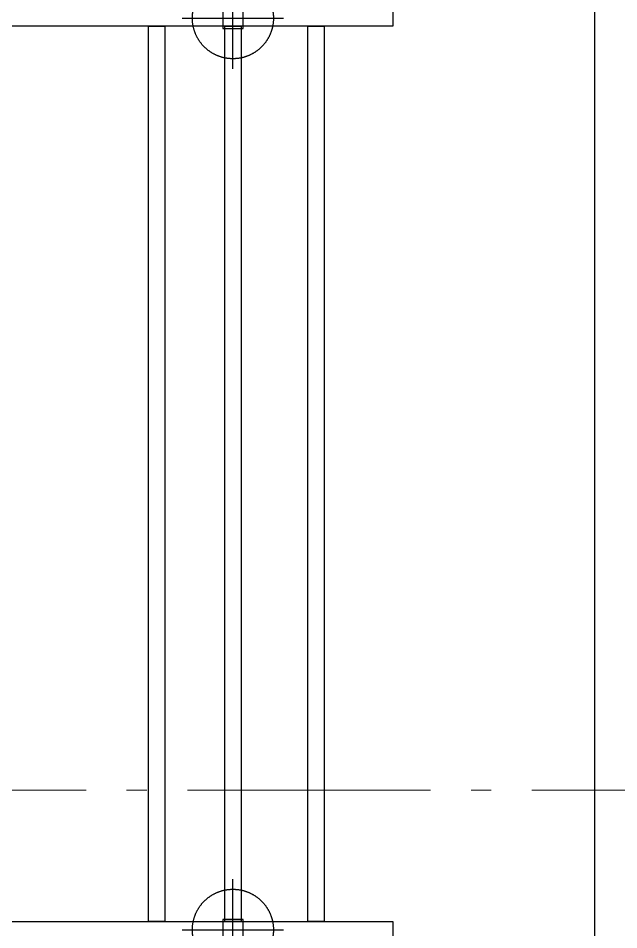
# Model space of a CAD drawing. Header units: millimetres. Extents: x -187347 to 135007, y -6415 to 292048.
# Drawn here: x -42927 to -39962, y 85366 to 89866 of the extents above; entities that cross this region are included whole.
import ezdxf

# ---------------------------------------------------------------- set-up
doc = ezdxf.new("R2010")
doc.units = ezdxf.units.MM
doc.header["$LTSCALE"] = 100
doc.linetypes.add('HIDDEN', pattern=[9.525, 6.35, -3.175])
doc.linetypes.add('Z_LINE-CNTR', pattern=[17, 12, -2, 1, -2])
doc.layers.get('0').update_dxf_attribs({"lineweight": 18})
doc.layers.add('S-GRID', color=7, linetype='Continuous', lineweight=5)
doc.layers.add('STEEL', color=5, linetype='Continuous')

# ---------------------------------------------------------------- blocks, each defined once
blk = doc.blocks.new('chilling_column100')
at = {"color": 4, "linetype": 'HIDDEN', "ltscale": 20}
for p, q in [((0, -250), (0, 250)), ((-250, 0), (250, 0))]:
    blk.add_line(p, q, dxfattribs=at)
at = {"color": 1, "linetype": 'Continuous', "ltscale": 20}
for p, q in [((50, 50), (-50, 50)), ((-50, 50), (-50, -50)), ((50, -50), (50, 50)), ((-50, -50), (50, -50))]:
    blk.add_line(p, q, dxfattribs=at)
at = {"color": 4, "linetype": 'HIDDEN', "ltscale": 20}
blk.add_circle((0, 0), 200, dxfattribs=at)
blk = doc.blocks.new('steel weighing')
at = {"layer": 'STEEL', "color": 6, "linetype": 'ByBlock', "ltscale": 20}
blk.add_line((877628.2, 758776.5), (877628.2, 785429.8), dxfattribs=at)
at = {"layer": 'STEEL', "color": 7, "linetype": 'ByBlock', "ltscale": 20}
for points, elevation in [([(848791.8, 776351.5), (876631.8, 776351.5), (876631.8, 776271.5), (848791.8, 776271.5)], 1.7), ([(875424.9, 776271.5), (875504.9, 776271.5), (875504.9, 771851.5), (875424.9, 771851.5)], 1.7), ([(875801.8, 776271.5), (875881.8, 776271.5), (875881.8, 771851.5), (875801.8, 771851.5)], 1.7), ([(876211.7, 776271.5), (876291.7, 776271.5), (876291.7, 771851.5), (876211.7, 771851.5)], 3.4), ([(848791.8, 771851.5), (876631.8, 771851.5), (876631.8, 771771.5), (848791.8, 771771.5)], 1.7)]:
    blk.add_lwpolyline(points, close=True, dxfattribs=dict(at, elevation=elevation))
for p in [(875841.8, 776311.5, 1.7), (875841.8, 771811.5, 1.7)]:
    blk.add_blockref('chilling_column100', p, dxfattribs=at)

msp = doc.modelspace()

# ---------------------------------------------------------------- linework, layer by layer
at = {"layer": 'S-GRID', "color": 152, "linetype": 'Z_LINE-CNTR'}
msp.add_line((-89691.4, 86055), (-18064, 86055), dxfattribs=at)

# ---------------------------------------------------------------- block references
at = {"layer": 'STEEL', "color": 6, "linetype": 'ByBlock'}
msp.add_blockref('steel weighing', (-917708.7, -686445.9, -1.7), dxfattribs=at)

doc.saveas('drawing.dxf')
